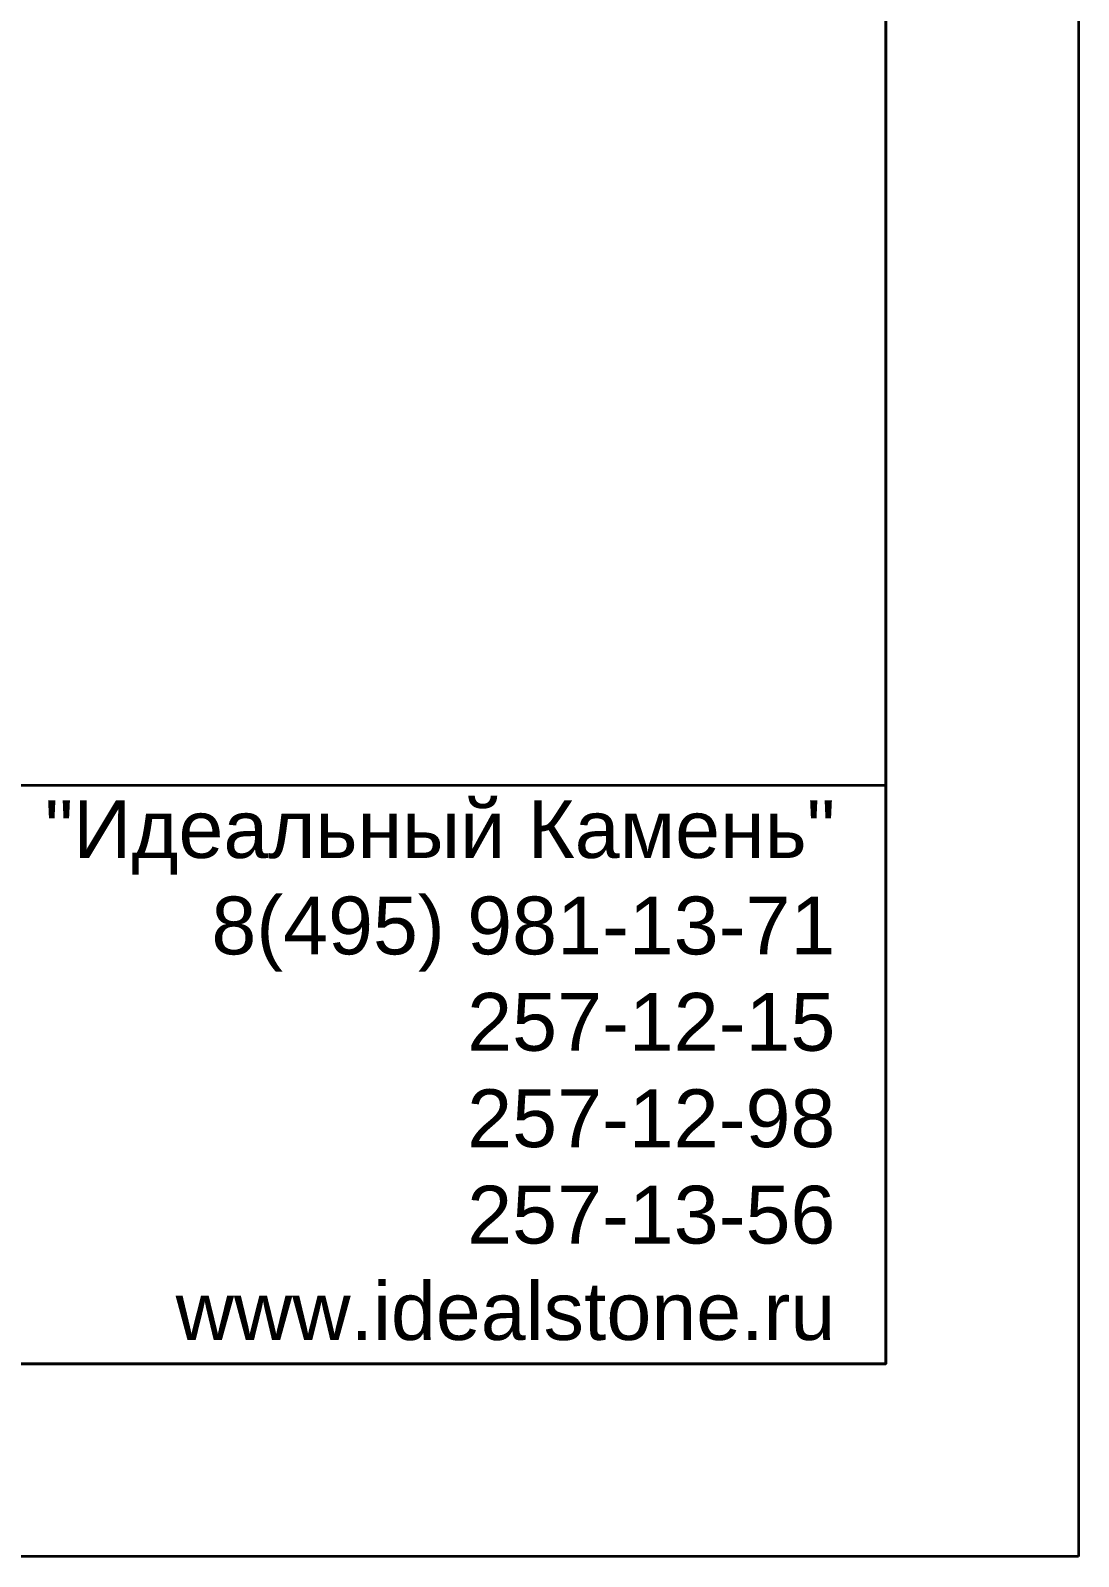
# Model space of a CAD drawing. Header units: millimetres. Extents: x 0 to 1188, y 0 to 840.
# Drawn here: x 1079.2 to 1188, y 0 to 158.3 of the extents above; entities that cross this region are included whole.
import ezdxf

# ---------------------------------------------------------------- set-up
doc = ezdxf.new("R2010")
doc.units = ezdxf.units.MM
doc.layers.get('0').update_dxf_attribs({"lineweight": 35})
doc.styles.get("Standard").update_dxf_attribs({"font": 'arial.ttf', "height": 5})

# ---------------------------------------------------------------- blocks, each defined once
blk = doc.blocks.new('A$C49AA496E')
for p, q in [((296.9999999999999, 209.9999997211981), (296.9999999999999, -2.788019810350884e-07)), ((291.9999999999999, 204.9999997211981), (291.9999999999999, 4.999999721198076)), ((291.9999999999999, 4.999999721198076), (19.99999999999994, 4.99999972119809)), ((296.9999999999999, -2.788019810350884e-07), (-5.684341886080801e-14, -2.788019628496841e-07))]:
    blk.add_line(p, q)

msp = doc.modelspace()

# ---------------------------------------------------------------- linework, layer by layer
msp.add_lwpolyline([(1168, 80), (1168, 820.0000000000001)])
msp.add_lwpolyline([(647.9999999999998, 20), (1168, 20), (1168, 80), (647.9999999999998, 80)], close=True)

# ---------------------------------------------------------------- block references
at = {"xscale": 4, "yscale": 4, "zscale": 4}
msp.add_blockref('A$C49AA496E', (-2.273736754432321e-13, 1.115207851398736e-06), dxfattribs=at)

# ---------------------------------------------------------------- texts
at = {"insert": (1162.761256606638, 50.42941730828898), "char_height": 6, "attachment_point": 6}
msp.add_mtext('{\\fArial|b0|i0|c204|p34;ЗАО "Идеальный Камень"\\P8(495) 981-13-71\\P257-12-15\\P257-12-98\\P257-13-56\\Pwww.idealstone.ru}', dxfattribs=at)

doc.saveas('drawing.dxf')
